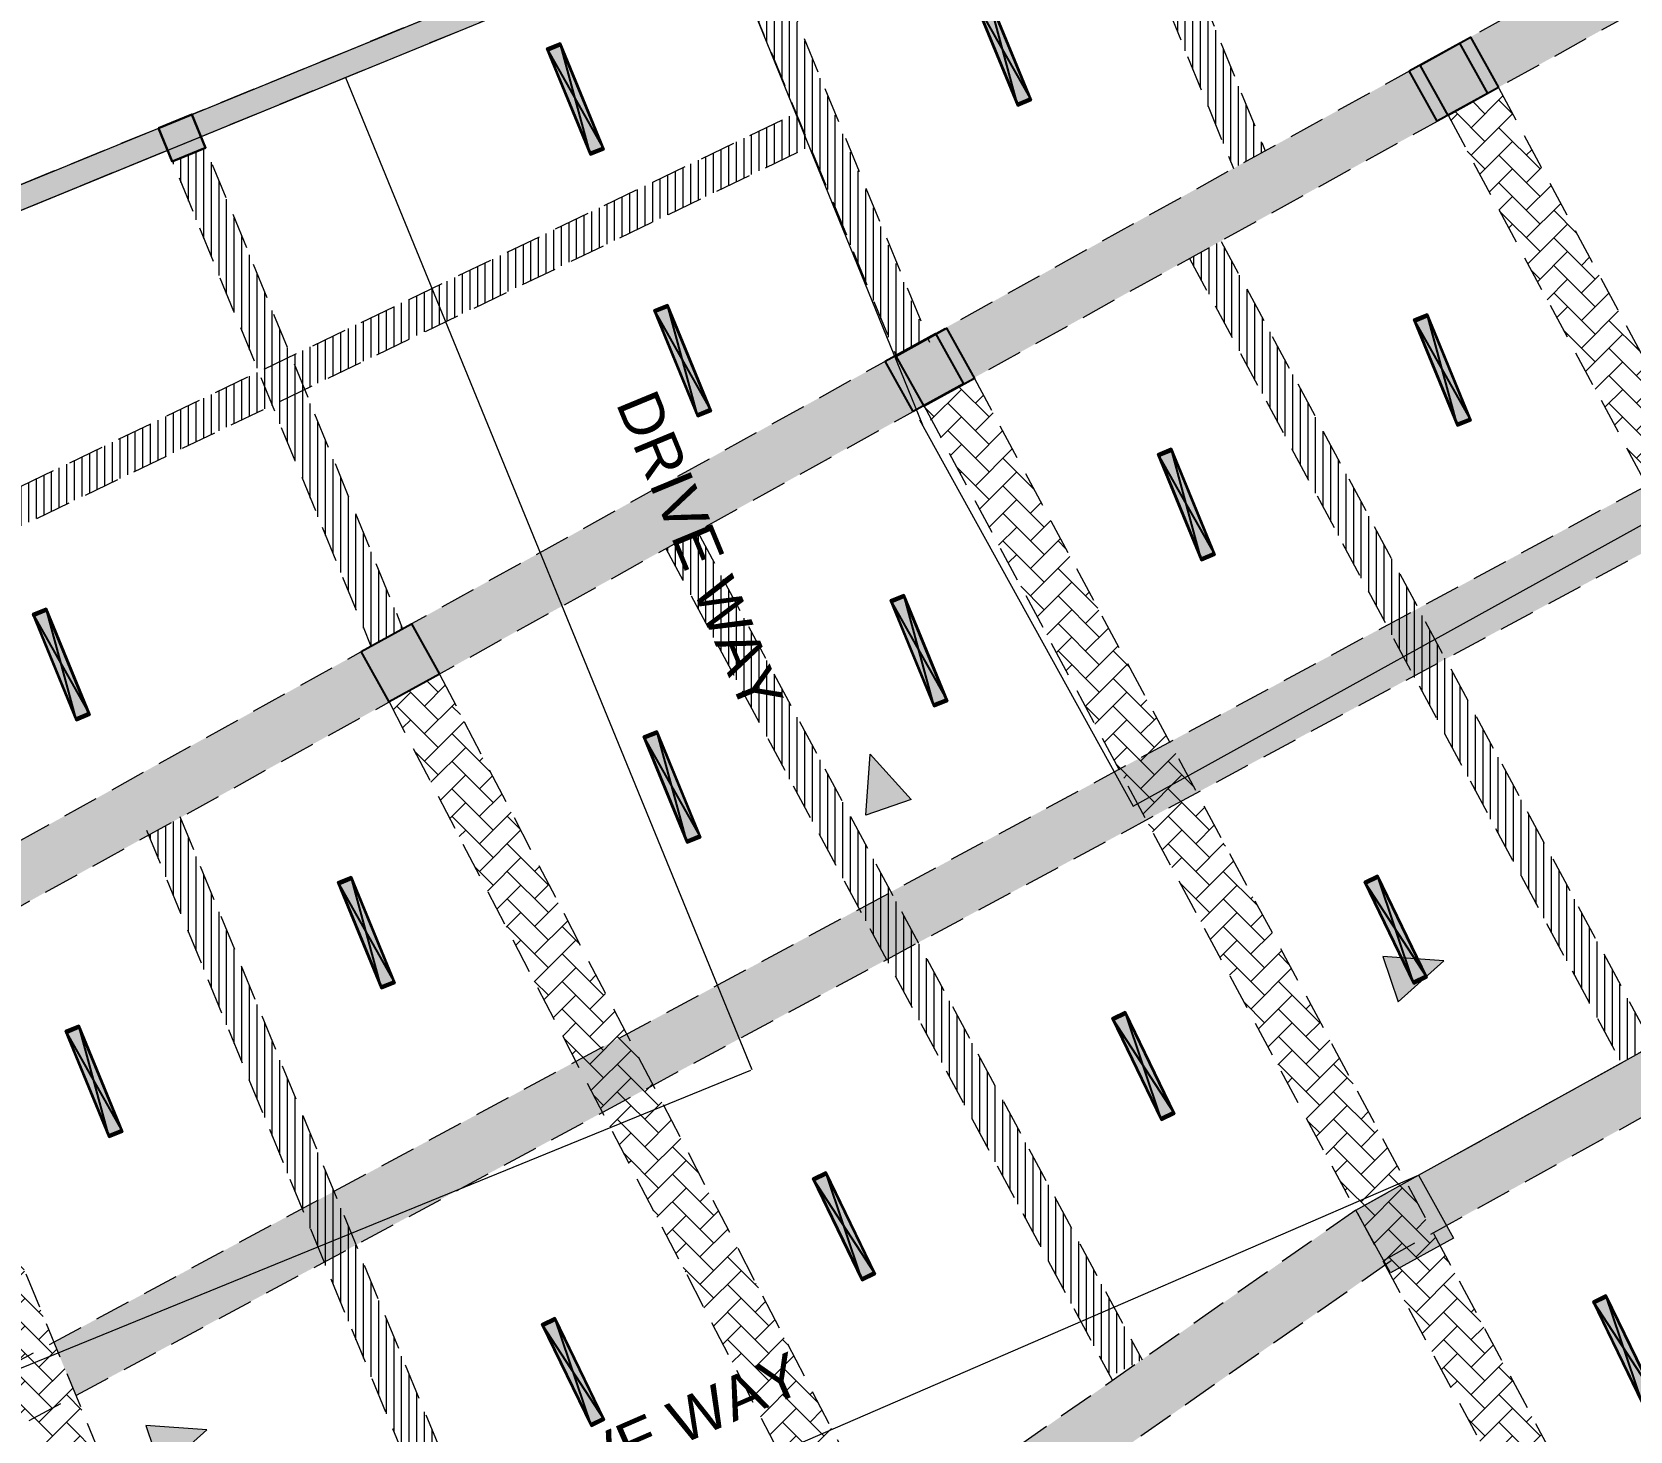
# Model space of a CAD drawing. Header units: inches. Extents: x 1182429 to 1211915, y -922309 to -906718.
# Drawn here: x 1193673 to 1194340, y -916804 to -916221 of the extents above; entities that cross this region are included whole.
import ezdxf

# ---------------------------------------------------------------- set-up
doc = ezdxf.new("R2010")
doc.units = ezdxf.units.IN
doc.header["$LTSCALE"] = 6
doc.linetypes.add('CONTINOUS', pattern=[2000000, 1000000, 1000000])
doc.linetypes.add('DASHED2', pattern=[0.375, 0.25, -0.125])
for name, color, linetype in [('A-CUTOUT', 3, 'CONTINOUS'), ('CELLING', 34, 'Continuous'), ('door', 5, 'Continuous'), ('E-WIRING', 5, 'Continuous'), ('FITTING', 24, 'Continuous')]:
    doc.layers.add(name, color=color, linetype=linetype)
for name, color, linetype, lineweight in [('col hatch', 13, 'Continuous', 30), ('COL MARK', 210, 'Continuous', 18), ('column', 240, 'Continuous', 25), ('Hatch', 251, 'Continuous', 0), ('v.b', 200, 'Continuous', 5), ('W', 250, 'Continuous', 5), ('wall', 7, 'Continuous', 30), ('wall new', 3, 'Continuous', 25)]:
    doc.layers.add(name, color=color, linetype=linetype, lineweight=lineweight)
doc.styles.add('ARI', font='arial.ttf')
pattern_1 = [(45, (54985.34078822238, -15499.11761192209), (0, 11.49472783496852), [24.384, -8.128]), (135, (54991.0881482223, -15493.37025192205), (1.13686837721616e-15, 11.49472783496852), [24.384, -8.128])]
pattern_2 = [(90, (63759.2493820875, -15499.11761192209), (-3.175, 0), [])]
pattern_3 = [(0, (-27.81927828272455, 2.940102126449346), (0, 0.001397), [0.001016, -0.000381]), (90, (-27.81927828272455, 2.940102126449346), (-0.001397, 0), [0.001016, -0.000381])]

# ---------------------------------------------------------------- blocks, each defined once
blk = doc.blocks.new('sdfdsf')
at = {"lineweight": -3}
blk.add_hatch(color=7, dxfattribs=at).paths.add_polyline_path([(23236.66559868997, 14983.34885737138), (23242.08212489375, 14983.34885737138), (23242.08212489375, 15029.49406542082), (23236.66559868997, 15029.49406542082)])
at = {"layer": 'Hatch'}
h = blk.add_hatch(dxfattribs=at)
h.set_pattern_fill('ANGLE', color=5, scale=0.0002)
h.set_pattern_definition(pattern_3)
h.paths.add_polyline_path([(23236.37386179186, 15029.49354817548), (23242.37386179186, 15029.49354817548), (23242.37386179186, 15030.44133051667), (23236.37386179186, 15030.44133051667)])
h = blk.add_hatch(dxfattribs=at)
h.set_pattern_fill('ANGLE', color=5, scale=0.0002)
h.set_pattern_definition(pattern_3)
h.paths.add_polyline_path([(23236.37386179186, 14983.34885737138), (23242.37386179186, 14983.34885737138), (23242.37386179186, 14982.44133051666), (23236.37386179186, 14982.44133051666)])
for p, q in [((23242.37386179186, 15030.44133051667), (23236.37386179186, 14982.44133051666)), ((23242.37386179186, 14982.44133051666), (23236.37386179186, 15030.44133051667))]:
    blk.add_line(p, q)
at = {"layer": 'CELLING', "color": 5}
for points in [[(23236.37386179186, 14982.44133051666), (23242.37386179186, 14982.44133051666), (23242.37386179186, 15030.44133051667), (23236.37386179186, 15030.44133051667)], [(23242.37386179186, 15029.49354817548), (23236.37386179186, 15029.49354817548), (23236.37386179186, 15030.44133051667), (23242.37386179186, 15030.44133051667)], [(23236.37386179186, 15029.49354817548), (23242.37386179186, 15029.49354817548), (23242.37386179186, 15030.44133051667), (23236.37386179186, 15030.44133051667)], [(23236.66559868997, 14983.34885737138), (23242.08212489375, 14983.34885737138), (23242.08212489375, 15029.49406542082), (23236.66559868997, 15029.49406542082)], [(23236.37386179186, 14983.34885737138), (23242.37386179186, 14983.34885737138), (23242.37386179186, 14982.44133051666), (23236.37386179186, 14982.44133051666)], [(23236.37386179186, 14983.34885737138), (23242.37386179186, 14983.34885737138), (23242.37386179186, 14982.44133051666), (23236.37386179186, 14982.44133051666)]]:
    blk.add_lwpolyline(points, close=True, dxfattribs=at)

msp = doc.modelspace()

# ---------------------------------------------------------------- hatches: boundary and pattern name
at = {"layer": 'A-CUTOUT', "lineweight": 0, "ltscale": 0.3, "true_color": 0xffc6b3}
h = msp.add_hatch(dxfattribs=at)
h.set_pattern_fill('AR-BRSTD', color=31, scale=0.08)
h.set_pattern_definition([(0, (63759.2493820875, -15499.11761192209), (0, 5.419344), []), (90, (63759.2493820875, -15499.11761192209), (-8.128, 5.419344), [5.419344, -5.419344])])
h.paths.add_polyline_path([(1193629.64335711, -916579.4125011999), (1193990.276112958, -916379.5767483077), (1194236.280348075, -916243.2595648514), (1194439.901333153, -916130.4280147556), (1194586.93619492, -916048.9522701757), (1194759.255034403, -915953.466032536), (1194816.605336747, -915921.6867760449), (1194828.237817599, -915942.6792839748), (1194724.621750494, -916000.0955736656), (1194558.338790473, -916092.2371774717), (1194433.563666686, -916161.3782369008), (1194301.90949576, -916234.3311507495), (1194091.821584925, -916350.7461883593), (1193896.238403457, -916459.1237876979), (1193748.108916634, -916541.2060917721), (1193621.168611605, -916611.5469330201), (1193609.536130752, -916590.5544250897)])
h = msp.add_hatch(dxfattribs=at)
h.set_pattern_fill('AR-BRSTD', color=31, scale=0.08)
h.set_pattern_definition([(0, (54985.34078822238, -15499.11761192209), (0, 5.419344), []), (90, (54985.34078822238, -15499.11761192209), (-8.128, 5.419344), [5.419344, -5.419344])])
h.paths.add_polyline_path([(1193684.063186561, -916771.4705416176), (1193684.063186562, -916771.4705416173), (1193689.795759605, -916785.4191700775), (1193691.927118286, -916789.3824149823), (1193695.047724049, -916787.7042118125), (1194599.506779244, -916301.3031190005), (1194804.46470492, -916223.828814491), (1194788.930051723, -916204.053274607), (1194588.139532974, -916280.1658128279), (1194486.022217871, -916335.082586977), (1194180.756860608, -916499.2485627803), (1193950.237762104, -916623.2174044682), (1193682.343414646, -916767.2859530806)])
at = {"layer": 'col hatch', "lineweight": 25, "ltscale": 100, "true_color": 0xffc6b3}
h = msp.add_hatch(color=31, dxfattribs=at)
h.dxf.hatch_style = 1
h.paths.add_polyline_path([(1193726.069302905, -916260.640170594), (1193739.948843087, -916254.9517293011), (1193745.63728438, -916268.8312694831), (1193731.757744199, -916274.5197107759)])
at = {"layer": 'col hatch', "ltscale": 100, "true_color": 0x52271e}
h = msp.add_hatch(color=19, dxfattribs=at)
h.dxf.hatch_style = 1
h.paths.add_polyline_path([(1193726.069302905, -916260.640170594), (1193739.948843087, -916254.9517293011), (1193745.63728438, -916268.8312694831), (1193731.757744199, -916274.5197107759)])
at = {"layer": 'COL MARK', "lineweight": 30, "true_color": 0xffc6b3}
h = msp.add_hatch(color=31, dxfattribs=at)
h.dxf.hatch_style = 1
h.paths.add_polyline_path([(1194225.598501153, -916712.2009801632), (1194251.839136066, -916697.6603790971), (1194266.379737132, -916723.9010140102), (1194240.139102219, -916738.4416150763)])
at = {"layer": 'COL MARK'}
h = msp.add_hatch(color=256, dxfattribs=at)
h.dxf.hatch_style = 1
h.paths.add_polyline_path([(1194225.598501153, -916712.2009801632), (1194251.839136066, -916697.6603790971), (1194266.379737132, -916723.9010140102), (1194240.139102219, -916738.4416150763)])
at = {"layer": 'column', "ltscale": 10, "true_color": 0xffc6b3}
h = msp.add_hatch(color=31, dxfattribs=at)
h.dxf.hatch_style = 1
h.paths.add_polyline_path([(1194252.536836815, -916234.3305328031), (1194273.529344745, -916222.6980519502), (1194285.161825598, -916243.6905598807), (1194264.169317667, -916255.3230407337)])
at = {"layer": 'column', "ltscale": 10}
h = msp.add_hatch(color=256, dxfattribs=at)
h.dxf.hatch_style = 1
h.paths.add_polyline_path([(1194247.972344367, -916236.7807332868), (1194268.964852297, -916225.1482524339), (1194280.59733315, -916246.1407603644), (1194259.60482522, -916257.7732412174)])
h = msp.add_hatch(color=256, dxfattribs=at)
h.dxf.hatch_style = 1
h.paths.add_polyline_path([(1194029.300386759, -916357.9524088387), (1194050.292894689, -916346.3199279857), (1194061.925375542, -916367.3124359162), (1194040.932867612, -916378.944916769)])
at = {"layer": 'column', "ltscale": 10, "true_color": 0xffc6b3}
h = msp.add_hatch(color=31, dxfattribs=at)
h.dxf.hatch_style = 1
h.paths.add_polyline_path([(1194033.905033363, -916355.76730749), (1194054.897541294, -916344.134826637), (1194066.530022147, -916365.1273345675), (1194045.537514216, -916376.7598154204)])
h = msp.add_hatch(color=31, dxfattribs=at)
h.dxf.hatch_style = 1
h.paths.add_polyline_path([(1193810.628429151, -916479.1240843905), (1193831.620937082, -916467.4916035375), (1193843.253417934, -916488.4841114681), (1193822.260910004, -916500.1165923208)])
at = {"layer": 'column', "ltscale": 10}
h = msp.add_hatch(color=256, dxfattribs=at)
h.dxf.hatch_style = 1
h.paths.add_polyline_path([(1193810.628429151, -916479.1240843905), (1193831.620937082, -916467.4916035375), (1193843.253417934, -916488.4841114681), (1193822.260910004, -916500.1165923208)])
at = {"layer": 'door', "lineweight": 0, "ltscale": 0.3, "true_color": 0xffc6b3}
h = msp.add_hatch(dxfattribs=at)
h.set_pattern_fill('AR-HBONE', color=31, scale=0.08)
h.set_pattern_definition(pattern_1)
h.paths.add_polyline_path([(1194274.124793699, -916273.873679523), (1194263.921506177, -916255.4603593629), (1194285.128290975, -916243.6300417637), (1194465.343570318, -916579.3521592475), (1194480.216317201, -916606.4156796813), (1194528.094523903, -916700.8344011456), (1194591.638101008, -916826.1461811992), (1194689.120608451, -917018.3875860461), (1194749.360722171, -917137.1847363599), (1194793.726316277, -917224.6763731843), (1194772.321058904, -917235.5306330294), (1194699.573428058, -917092.0679019194), (1194629.940457823, -916954.7474700524), (1194542.473919534, -916782.2581625975), (1194478.015876505, -916655.1430003928), (1194444.34918995, -916590.9856776654), (1194337.164980421, -916391.31160273)])
h = msp.add_hatch(dxfattribs=at)
h.set_pattern_fill('AR-HBONE', color=31, scale=0.08)
h.set_pattern_definition(pattern_1)
h.paths.add_polyline_path([(1194061.697149518, -916406.8682178819), (1194045.136464637, -916376.9820471596), (1194066.684516472, -916365.415142926), (1194398.826955717, -916984.1651863768), (1194377.755920233, -916995.4760302262)])
h = msp.add_hatch(dxfattribs=at)
h.set_pattern_fill('AR-HBONE', color=31, scale=0.08)
h.set_pattern_definition([(45, (63759.2493820875, -15499.11761192209), (0, 11.49472783496852), [24.384, -8.128]), (135, (63764.99674208742, -15493.37025192205), (1.13686837721616e-15, 11.49472783496852), [24.384, -8.128])])
h.paths.add_polyline_path([(1194833.023803225, -917783.5381407574), (1195238.818888561, -916993.6809709361), (1195167.293348999, -916841.3651158853), (1194985.7557706, -916661.735962286), (1194926.300722551, -916441.4014574745), (1194700.815532136, -916476.3095359276), (1194263.471616919, -916718.6528870284), (1194241.198785624, -916732.7299593812), (1194040.224879227, -916873.7617085298), (1194030.498764376, -916848.8923160433), (1194225.598501152, -916712.2009801625), (1194693.877331478, -916452.7158083296), (1194932.641698261, -916416.1505731102), (1194948.028002313, -916429.7977937459), (1195007.245717286, -916649.2527657415), (1195183.888491696, -916824.6523508852), (1195188.053025437, -916829.0854611377), (1195263.914445234, -916997.3530080919), (1194854.371294308, -917794.5055754989)])
h = msp.add_hatch(dxfattribs=at)
h.set_pattern_fill('AR-HBONE', color=31, scale=0.08)
h.set_pattern_definition(pattern_1)
h.paths.add_polyline_path([(1193982.835344926, -916809.2076237226), (1194008.211695313, -916858.0518009237), (1194030.498764376, -916848.8923160433), (1193843.253417934, -916488.4841114682), (1193822.260910004, -916500.1165923211)])
h = msp.add_hatch(dxfattribs=at)
h.set_pattern_fill('AR-HBONE', color=31, scale=0.08)
h.set_pattern_definition(pattern_1)
h.paths.add_polyline_path([(1193717.043162343, -916914.8549379663), (1193733.822703513, -916955.683303072), (1193756.021124856, -916946.5602504138), (1193618.863194572, -916612.824423046), (1193597.553392927, -916624.1096855757)])
at = {"layer": 'FITTING', "lineweight": 0, "ltscale": 0.3, "true_color": 0xffc6b3}
h = msp.add_hatch(dxfattribs=at)
h.set_pattern_fill('ANSI31', color=31, angle=45)
h.set_pattern_definition(pattern_2)
h.paths.add_polyline_path([(1194118.831888568, -916141.3737694828), (1194109.948091852, -916119.6977061953), (1194123.827632034, -916114.0092649026), (1194187.808282175, -916270.1191654463), (1194174.597583051, -916277.4395487526)])
h = msp.add_hatch(dxfattribs=at)
h.set_pattern_fill('ANSI31', color=31, angle=45)
h.set_pattern_definition(pattern_2)
h.paths.add_polyline_path([(1193972.003935956, -916205.6223752772), (1193961.668563391, -916180.4064377848), (1193975.467434969, -916174.7510580064), (1194046.534051275, -916348.150396388), (1194033.905033363, -916355.76730749)])
h = msp.add_hatch(dxfattribs=at)
h.set_pattern_fill('ANSI31', color=31, angle=45)
h.set_pattern_definition(pattern_2)
h.paths.add_polyline_path([(1193425.278606039, -916527.201975728), (1193992.111678511, -916254.3949458672), (1193997.838453756, -916268.2855926708), (1193411.668579087, -916550.3990935726), (1193405.163524485, -916536.8830192672)])
h = msp.add_hatch(dxfattribs=at)
h.set_pattern_fill('ANSI31', color=31, angle=45)
h.set_pattern_definition(pattern_2)
h.paths.add_polyline_path([(1193745.536279857, -916308.1387163119), (1193731.757744199, -916274.5197107759), (1193745.63728438, -916268.8312694831), (1193827.901631189, -916469.5525652259), (1193814.690932065, -916476.8729485321)])
h = msp.add_hatch(dxfattribs=at)
h.set_pattern_fill('ANSI31', color=31, angle=45)
h.set_pattern_definition([(90, (63972.39711166639, -15367.9538064251), (-3.175, 0), [])])
h.paths.add_polyline_path([(1194169.467417928, -916307.7206637897), (1194264.069947281, -916484.0476667304), (1194349.644069116, -916643.4641861129), (1194336.427824108, -916650.5586112386), (1194208.022048084, -916411.3507591059), (1194156.441499371, -916314.9386554998), (1194169.523075281, -916307.6898226398)])
h = msp.add_hatch(dxfattribs=at)
h.set_pattern_fill('ANSI31', color=31, angle=45)
h.set_pattern_definition(pattern_2)
h.paths.add_polyline_path([(1193954.750654499, -916436.0529189085), (1194050.922217702, -916615.2114722274), (1194136.496339537, -916774.6279916099), (1194123.280094529, -916781.7224167356), (1193994.874318505, -916542.5145646029), (1193937.759852424, -916436.1157001599), (1193950.928718791, -916428.9330130923)])
h = msp.add_hatch(dxfattribs=at)
h.set_pattern_fill('ANSI31', color=31, angle=45)
h.set_pattern_definition(pattern_2)
h.paths.add_polyline_path([(1193855.804715571, -916881.5642636302), (1193869.560209628, -916915.0344478198), (1193883.434222968, -916909.3325399084), (1193735.104138082, -916548.4123692692), (1193721.894939956, -916555.7319208347), (1193770.059328386, -916672.9266174089), (1193825.948647255, -916808.9177922176)])
at = {"layer": 'W', "ltscale": 10}
h = msp.add_hatch(color=256, dxfattribs=at)
h.dxf.hatch_style = 1
h.paths.add_polyline_path([(1194021.22799759, -916547.3564702772), (1194023.066248113, -916521.9163834598), (1194040.102890759, -916540.8987434184)])
h = msp.add_hatch(color=256, dxfattribs=at)
h.dxf.hatch_style = 1
h.paths.add_polyline_path([(1194243.36503784, -916625.2790307677), (1194262.347397799, -916608.2423881213), (1194236.907310982, -916606.4041375979)])
h = msp.add_hatch(color=256, dxfattribs=at)
h.dxf.hatch_style = 1
h.paths.add_polyline_path([(1193727.146712365, -916820.9699757552), (1193746.129072324, -916803.9333331088), (1193720.688985507, -916802.0950825854)])
at = {"layer": 'wall new', "lineweight": 9, "ltscale": 6, "true_color": 0xffc6b3}
h = msp.add_hatch(dxfattribs=at)
h.set_pattern_fill('AR-CONC', color=31, scale=0.06)
h.set_pattern_definition([(49.99999999999999, (73495.98096514447, -15499.11761198158), (10.93108013976024, -0.9563451323341852), [1.143, -12.573]), (355, (73495.98096514447, -15499.11761198158), (-2.11460528549816, 11.46341071434211), [0.9144, -10.0584350502]), (100.4514447, (73496.89188556443, -15499.19730719156), (8.816474825421196, 10.50706511473171), [0.9714005279999998, -10.685414676]), (46.18420000000001, (73495.98096514447, -15496.06961198163), (16.26474245352779, -2.522539675963629), [1.7145, -18.8595]), (96.63555760999992, (73497.33635914442, -15496.27982198156), (14.24424804309018, 14.84556747586329), [1.4571013884, -16.0281364896]), (351.1841511700001, (73495.98096514447, -15496.06961198163), (14.24424804389862, 14.84556747513196), [1.3715980242, -15.0875839152]), (21, (73497.50496514444, -15496.83161198162), (9.096863476147949, -6.135911891225256), [1.143, -12.573]), (326.0000000000001, (73497.50496514444, -15496.83161198162), (3.708121700858824, 11.05127796733916), [0.9144, -10.0584]), (71.45144499999999, (73498.26303710043, -15497.34293797554), (12.80498515672297, 4.915366133154314), [0.971400528, -10.685396256]), (37.50000000000001, (73495.98096514447, -15499.11761198158), (0.185316195035509, 5.073302332389186), [0, -9.93648, 0, -10.2108, 0, -10.0965]), (7.499999999999999, (73495.98096514447, -15499.11761198158), (4.009179750618345, 6.010834489087171), [0, -5.821679999999999, 0, -9.70788, 0, -3.8481]), (327.5, (73492.58244514442, -15499.11761198158), (8.135435710012283, -0.3437246395604066), [0, -3.81, 0, -11.8872, 0, -15.7734]), (317.5, (73491.05844514444, -15499.11761198158), (8.887750883161083, 1.525589461999982), [0, -4.952999999999999, 0, -7.89432, 0, -11.2014])])
h.paths.add_polyline_path([(1194691.582714135, -918163.3523655272), (1194822.723555407, -918181.7114098124), (1194931.439907365, -918175.4416361382), (1195046.069312031, -918168.8308511855), (1195119.559105141, -918164.5926260992), (1195256.785037016, -918164.5926260992), (1195981.244344971, -916754.8047091251), (1194850.652577267, -915632.1699016917), (1194197.988645792, -915899.6600641529), (1194257.216001783, -916043.1722349644), (1193169.051166277, -916488.6286080595), (1193894.361050664, -918260.6384460364), (1194211.476308747, -918197.626140031), (1194511.111155945, -918138.0872740655)])
h.paths.add_polyline_path([(1194692.969142698, -918153.448941077), (1194823.132839408, -918171.6711901419), (1194930.864154678, -918165.4582244547), (1195045.493559344, -918158.8474395019), (1195119.27098983, -918154.5926260992), (1195250.680728792, -918154.5926260992), (1195969.00481133, -916756.7437739786), (1194848.310710815, -915643.936975218), (1194211.056594212, -915905.1115230344), (1194270.285518655, -916048.6274943164), (1193182.093850864, -916494.0948516043), (1193901.418265803, -918251.481545774), (1194209.143558339, -918187.4633220726), (1194509.085793616, -918127.7062164095)], flags=16)

# ---------------------------------------------------------------- linework, layer by layer
at = {"layer": 'col hatch', "color": 31, "lineweight": 25, "ltscale": 100, "true_color": 0xffc6b3, "elevation": 1040.949397950038}
msp.add_lwpolyline([(1193726.069302905, -916260.640170594), (1193739.948843087, -916254.9517293011), (1193745.63728438, -916268.8312694831), (1193731.757744199, -916274.5197107759), (1193726.069302905, -916260.640170594)], dxfattribs=at)
at = {"layer": 'col hatch', "color": 19, "ltscale": 100, "true_color": 0x52271e, "elevation": 1040.949397950038}
msp.add_lwpolyline([(1193726.069302905, -916260.640170594), (1193739.948843087, -916254.9517293011), (1193745.63728438, -916268.8312694831), (1193731.757744199, -916274.5197107759), (1193726.069302905, -916260.640170594)], dxfattribs=at)
at = {"layer": 'COL MARK', "color": 31, "true_color": 0xffc6b3}
msp.add_lwpolyline([(1194225.598501153, -916712.2009801632), (1194251.839136066, -916697.6603790971), (1194266.379737132, -916723.9010140102), (1194240.139102219, -916738.4416150763)], close=True, dxfattribs=at)
at = {"layer": 'COL MARK'}
msp.add_lwpolyline([(1194225.598501153, -916712.2009801632), (1194251.839136066, -916697.6603790971), (1194266.379737132, -916723.9010140102), (1194240.139102219, -916738.4416150763)], close=True, dxfattribs=at)
at = {"layer": 'column', "color": 31, "ltscale": 10, "true_color": 0xffc6b3, "elevation": 3969.120557741948}
for points in [[(1194252.536836815, -916234.3305328031), (1194273.529344745, -916222.6980519502), (1194285.161825598, -916243.6905598807), (1194264.169317667, -916255.3230407337), (1194252.536836815, -916234.3305328031)], [(1194033.905033363, -916355.76730749), (1194054.897541294, -916344.134826637), (1194066.530022147, -916365.1273345675), (1194045.537514216, -916376.7598154204), (1194033.905033363, -916355.76730749)]]:
    msp.add_lwpolyline(points, dxfattribs=at)
at = {"layer": 'column', "ltscale": 10}
for points in [[(1194247.972344367, -916236.7807332868), (1194268.964852297, -916225.1482524339), (1194280.59733315, -916246.1407603644), (1194259.60482522, -916257.7732412174), (1194247.972344367, -916236.7807332868)], [(1194029.300386759, -916357.9524088387), (1194050.292894689, -916346.3199279857), (1194061.925375542, -916367.3124359162), (1194040.932867612, -916378.944916769), (1194029.300386759, -916357.9524088387)], [(1193810.628429151, -916479.1240843905), (1193831.620937082, -916467.4916035375), (1193843.253417934, -916488.4841114681), (1193822.260910004, -916500.1165923208), (1193810.628429151, -916479.1240843905)]]:
    msp.add_lwpolyline(points, dxfattribs=at)
at = {"layer": 'column', "color": 31, "ltscale": 10, "true_color": 0xffc6b3}
msp.add_lwpolyline([(1193810.628429151, -916479.1240843905), (1193831.620937082, -916467.4916035375), (1193843.253417934, -916488.4841114681), (1193822.260910004, -916500.1165923208), (1193810.628429151, -916479.1240843905)], dxfattribs=at)
at = {"layer": 'v.b', "color": 31, "linetype": 'DASHED2', "ltscale": 10, "true_color": 0xffc6b3}
for p, q in [((1193588.543622822, -916602.1869059426, -3969.120557741948), (1194837.597844678, -915910.0542951907, -3969.120557741948)), ((1193600.176103675, -916623.179413873, -3969.120557741948), (1194849.230325531, -915931.0468031211, -3969.120557741948)), ((1193169.051166277, -916488.628608, 1040.949397950025), (1194257.216001783, -916043.172234905, 726.6847797079182)), ((1193172.839665936, -916497.8831890462, 1040.949397950025), (1194261.004501441, -916052.4268159511, 726.6847797079182)), ((1194118.139190741, -916100.1297247205, 135.1628331734091), (1194187.808282175, -916270.1191654463, -3352.008512000315)), ((1194104.25965056, -916105.8181660133, 135.1628331734091), (1194174.597583051, -916277.4395487526, -3385.486246866265)), ((1193969.76712908, -916160.8426543465, -456.35928596466), (1194047.772708949, -916350.0500027192, 3969.120557741949)), ((1193955.899453494, -916166.5599591173, -456.35928596466), (1194033.905033363, -916355.76730749, 3969.120557741949)), ((1194285.280710943, -916243.9120320685), (1194465.343570318, -916579.3521592475)), ((1193405.163524485, -916536.8830192672, -1584.465484179805), (1193992.111678511, -916254.3949458672, -1095.039899686753)), ((1193739.948843087, -916254.9517293011, 1040.949397950038), (1193827.901631189, -916469.5525652259, -3361.382196835515)), ((1194264.134718922, -916255.2631122735), (1194458.539305779, -916617.4205253344)), ((1193726.069302905, -916260.640170594, 1040.949397950038), (1193814.690932065, -916476.8729485322, -3394.859931701466)), ((1193411.668579087, -916550.3990935726, -1584.465484179805), (1193997.838453756, -916268.2855926708, -1095.688866425787)), ((1193660.680844255, -916778.9356765823, -6782.56228262944), (1194588.139532974, -916280.1658128279, -3973.186414379659)), ((1193672.048090525, -916800.0729827549, -6782.56228262944), (1194599.506779244, -916301.3031190005, -3973.186414379659)), ((1194169.524355372, -916307.9181446047), (1194349.644069116, -916643.4641861129)), ((1194156.308110363, -916315.0125697306), (1194336.522581391, -916650.7351351216)), ((1194066.530022147, -916365.1273345677), (1194398.826955717, -916984.1651863768)), ((1194045.384030126, -916376.4784147728), (1194377.680963696, -916995.5162665818)), ((1193950.928718791, -916428.9330130923, 3969.120557741948), (1194136.496339537, -916774.6279916099, 3969.120557741948)), ((1193937.712473783, -916436.0274382182, 3969.120557741948), (1194124.12470313, -916783.2958429129, 3969.120557741948)), ((1194225.598501153, -916712.2009801632), (1194693.877331478, -916452.7158083296, -90.1913505163038)), ((1194237.230982006, -916733.1934880941), (1194700.815532136, -916476.3095359276)), ((1193843.253417934, -916488.4841114682), (1194030.498764376, -916848.8923160433, 3969.120557742016)), ((1193821.956178739, -916499.5488122177), (1194009.201525181, -916859.9570167927, 3969.120557742016)), ((1193734.883691276, -916547.8759730355, -89.37820477592729), (1193883.434222968, -916909.3325399084, 3969.120557742016)), ((1193721.009677936, -916553.5778809472, -89.37820477592729), (1193869.560209628, -916915.03444782, 3969.120557742016)), ((1193610.742044166, -916593.063853284, -3969.120557741948), (1193756.021124856, -916946.5602504138)), ((1194225.598501153, -916712.2009801632), (1194030.498764376, -916848.8923160433, 3969.120557742016)), ((1194240.435172467, -916733.3773820862), (1194040.677670515, -916873.2771491626, 84.64332031121478))]:
    msp.add_line(p, q, dxfattribs=at)
at = {"layer": 'W', "ltscale": 10}
for p, q in [((1193169.051166277, -916488.628608, 1040.949397950025), (1194257.216001783, -916043.172234905, 726.6847797079182)), ((1193182.094013003, -916494.0952476701, 1040.949397950025), (1194270.287401859, -916048.6322391363, 1032.750175731221))]:
    msp.add_line(p, q, dxfattribs=at)
at = {"layer": 'W', "color": 1, "ltscale": 10}
for p, q in [((1193959.889427848, -916175.7320589756, 1040.949397950059), (1194044.770882506, -916384.4983512744, 3891.014109095283)), ((1193804.118706735, -916239.4913233424, 1040.949397950016), (1193973.617368889, -916653.5947339345, -3969.120557741949)), ((1194043.571797727, -916382.336620727, 3939.045941778177), (1194132.701638187, -916543.6821942214, -1634.426945600464)), ((1194132.701638187, -916543.6821942214, -1634.426945600464), (1194427.87042818, -916380.4090287997, 687.6030681677031)), ((1194251.839136066, -916697.6603790971), (1194466.328452215, -916578.8064112198)), ((1193662.005813705, -916780.746926511, -3969.120557741949), (1193973.144361805, -916653.787743105, -3969.120557741949)), ((1193770.526855105, -916906.1154113746), (1194251.839136066, -916697.6603790971))]:
    msp.add_line(p, q, dxfattribs=at)
at = {"layer": 'W', "ltscale": 10}
for points, elevation in [([(1194691.582714135, -918163.3523654677), (1194822.723555407, -918181.711409753), (1194931.439907365, -918175.4416360788), (1195046.069312031, -918168.830851126), (1195119.559105141, -918164.5926260398), (1195256.785037016, -918164.5926260398), (1195981.244344971, -916754.8047090656), (1194850.652577267, -915632.1699016322), (1194197.988645792, -915899.6600640934), (1194257.216001783, -916043.172234905), (1193169.051166277, -916488.628608), (1193894.361050664, -918260.6384459769), (1194224.176723368, -918304.076094676), (1194511.111155945, -918138.087274006), (1194691.582714135, -918163.3523654677)], 3099.478195109076), ([(1194021.22799759, -916547.3564702772), (1194023.066248113, -916521.9163834598), (1194040.102890759, -916540.8987434184), (1194021.22799759, -916547.3564702772)], -1148.495980935581), ([(1194243.36503784, -916625.2790307677), (1194262.347397799, -916608.2423881213), (1194236.907310982, -916606.4041375979), (1194243.36503784, -916625.2790307677)], 84.64332031121478), ([(1193727.146712365, -916820.9699757552), (1193746.129072324, -916803.9333331088), (1193720.688985507, -916802.0950825854), (1193727.146712365, -916820.9699757552)], 84.64332031121478)]:
    msp.add_lwpolyline(points, dxfattribs=dict(at, elevation=elevation))
at = {"layer": 'W', "ltscale": 10, "elevation": 3099.478195109076}
msp.add_lwpolyline([(1194692.969142698, -918153.4489410175), (1194823.132839408, -918171.6711900824), (1194930.864154678, -918165.4582243952), (1195045.493559344, -918158.8474394424), (1195119.27098983, -918154.5926260398), (1195250.680728792, -918154.5926260398), (1195969.00481133, -916756.7437739191), (1194848.310710815, -915643.9369751585), (1194211.056594212, -915905.1115229749), (1194270.285518655, -916048.627494257), (1193182.093850864, -916494.0948515448), (1193901.418265803, -918251.4815457145), (1194222.111996429, -918293.7178090697), (1194509.085793616, -918127.70621635)], close=True, dxfattribs=at)

# ---------------------------------------------------------------- block references
at = {"layer": 'E-WIRING', "xscale": -1, "rotation": 22.34151359089078}
for p in [(1221277.532584069, -921274.0457680661, 1040.796586822778), (1221099.203861371, -921294.5665776592, -176.6575317322579), (1221143.95288321, -921403.752172552, -15057.30309853434), (1221461.034399696, -921407.6732290741, 1891.735860280737), (1221354.215163744, -921463.8149306664, 5561.957451946175), (1221242.600008576, -921524.794087888, 1230.518433782258), (1220884.671063592, -921530.5509789466, -176.8600791015524), (1221139.552128159, -921581.6820399717, 916.5010778698347), (1221012.005477668, -921642.4805939526, 540.0777033690106), (1220898.346906879, -921704.5690905508, 194.5636623244359)]:
    msp.add_blockref('sdfdsf', p, dxfattribs=at)
at = {"layer": 'E-WIRING', "extrusion": (-0.08290495321003313, 0.1418551336218914, 0.9864095953499022), "xscale": -1, "rotation": 175.5914650168565}
for p in [(-590588.7412602531, 1390899.834420298, -234141.613944395), (-590469.0993336735, 1392526.404790235, -224351.8599518976), (-590327.5274329651, 1390776.117528718, -234827.9195973664), (-590582.6975223995, 1391094.310207393, -234187.2240004993), (-590199.2369994179, 1390715.356221314, -235164.9861710603), (-590199.2369994179, 1390715.356221315, -235164.9861710603)]:
    msp.add_blockref('sdfdsf', p, dxfattribs=at)

# ---------------------------------------------------------------- texts
at = {"layer": 'wall', "style": 'ARI'}
for rotation, p in [(292.4405626392311, (1193916.706924993, -916375.4134794619, -9776.557791978054)), (23.51560482370996, (1193867.106694348, -916843.735206121, -6994.615109901159))]:
    msp.add_text('DRIVE WAY', height=18, rotation=rotation, dxfattribs=at).set_placement(p)

doc.saveas('drawing.dxf')
